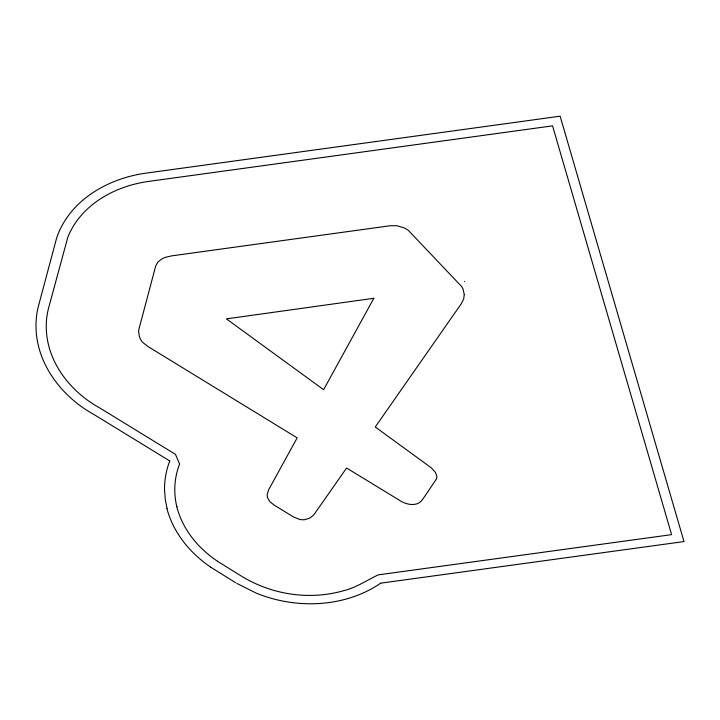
<?xml version="1.0" encoding="UTF-8"?>
<svg xmlns="http://www.w3.org/2000/svg" width="720" height="720" viewBox="0 0 720 720"><rect width="100%" height="100%" fill="white"/><g stroke="black" fill="none" stroke-linecap="round" stroke-linejoin="round"><path stroke-width="1.08" d="M464.535 281.646L464.625 281.466M380.628 583.173L684 541.566L560.124 116.19L147.168 172.989C111.087 177.606 73.962 197.334 58.95 231.939A116.226 93.915 10.1 0 0 56.502 238.491L38.556 305.64A117.252 94.743 10.1 0 0 36.009 326.403C36.243 363.915 61.965 396.846 93.816 414.441L169.758 460.962M236.772 583.389L256.329 593.163A117.018 94.554 10.1 0 0 380.664 583.2M235.548 582.642L210.861 567.297M217.503 561.294L240.885 575.793C259.308 587.205 280.584 593.955 302.22 595.188C316.089 595.989 330.111 594.585 343.467 590.733C356.058 587.781 366.768 580.266 378.216 574.875L671.607 534.636L552.564 125.856L149.589 181.278C119.808 185.202 89.739 199.71 73.512 225.873A109.404 88.398 10.1 0 0 72.531 227.529L70.164 231.966A99.477 80.379 10.1 0 0 67.779 237.393L48.6 307.989A106.938 86.4 10.1 0 0 46.269 326.934C46.467 361.467 70.218 391.734 99.567 407.844L175.5 454.374L179.577 464.004M167.112 508.653L165.321 499.617L164.592 490.572M176.841 506.268L176.994 506.88M164.529 490.572A118.971 96.129 10.1 0 1 169.767 460.971M210.897 567.261A118.026 95.364 10.1 0 1 166.941 508.671M176.724 506.286A107.469 86.832 10.1 0 1 179.604 464.013M217.53 561.267A107.622 86.958 10.1 0 1 176.832 506.898M464.265 294.606L463.68 298.908L461.223 303.84L375.264 426.978L431.28 467.829L435.447 472.374L436.707 475.857A10.971 8.865 10.1 0 1 436.455 478.971L422.685 499.356C417.429 507.393 405.702 504.756 399.042 500.013L346.608 468.027L313.713 514.944L310.068 517.95L305.226 519.588A13.266 10.719 10.1 0 1 299.916 519.489L293.544 516.987L274.014 505.026L269.838 501.579L267.795 498.213A13.059 10.548 10.1 0 1 267.201 494.514L268.641 489.78L297.162 437.859L147.879 346.473L142.803 342.468A18.279 14.769 10.1 0 1 140.706 339.615L139.338 336.438L138.627 331.677A14.058 11.358 10.1 0 1 138.933 329.184L155.736 265.842L158.004 261.954L161.316 259.317A24.435 19.737 10.1 0 1 165.312 257.355L171.396 255.906L390.33 225.729L397.008 225.747L403.938 227.808A22.392 18.09 10.1 0 1 408.393 230.427L460.953 285.804A15.147 12.24 10.1 0 1 463.014 288.945L464.265 294.606M373.833 298.287L323.613 389.7L226.395 318.87L373.833 298.287"/></g></svg>
